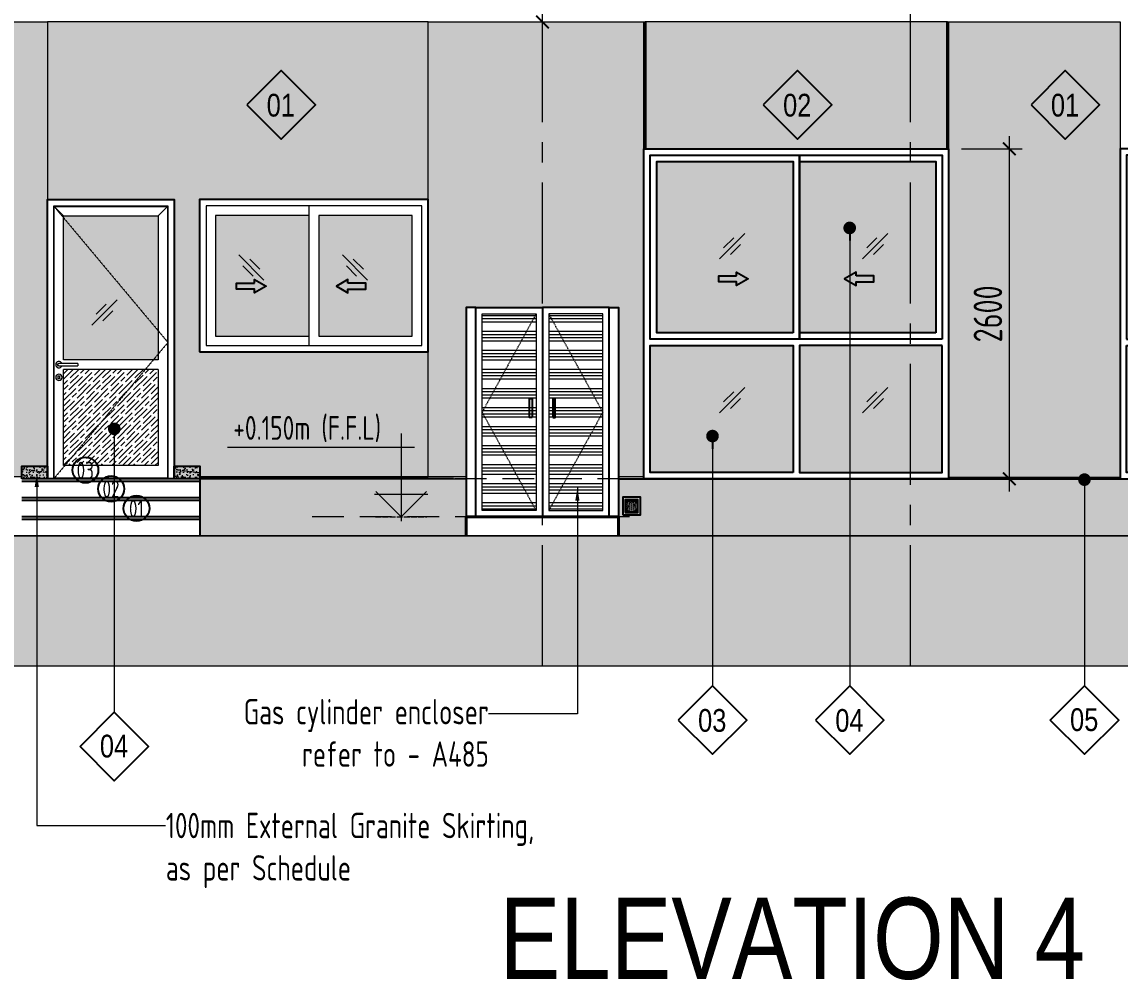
# Model space of a CAD drawing. Header units: millimetres. Extents: x -30697 to 201471, y -29614 to 19378.
# Drawn here: x 170239 to 178889, y -3499 to 4050 of the extents above; entities that cross this region are included whole.
import ezdxf
from ezdxf.enums import TextEntityAlignment as Align

# ---------------------------------------------------------------- set-up
doc = ezdxf.new("R2010")
doc.units = ezdxf.units.MM
doc.header["$MEASUREMENT"] = 0
doc.header["$PDMODE"] = 1
for name, pattern in [('1735 X DT-5BR-ELE_04$0$DASHED', [0.75, 0.5, -0.25]), ('1735 X DT-5BR-ELE_04$0$HIDDEN', [0.375, 0.25, -0.125]), ('ACAD_ISO02W100', [15, 12, -3]), ('CENTER', [2, 1.25, -0.25, 0.25, -0.25]), ('CENTER2', [28.575, 19.05, -3.175, 3.175, -3.175])]:
    doc.linetypes.add(name, pattern=pattern)
for name, color, linetype, lineweight, plot in [('00--ORIGIN POINT', 200, 'Continuous', 20, False), ('1735 X DT-5BR-ELE_04$0$00--ORIGIN', 6, 'Continuous', 0, False), ('1735 X DT-5BR-ELE_04$0$00--ORIGIN POINT', 200, 'Continuous', 20, False), ('1735 X DT-5BR-ELE_04$0$1735 X DT-5BR-ELE$0$00--ORIGIN', 6, 'Continuous', 0, False)]:
    doc.layers.add(name, color=color, linetype=linetype, lineweight=lineweight, plot=plot)
for name, color, linetype, lineweight in [('03--GRID', 252, 'CENTER2', 5), ('05--LEADER', 8, 'Continuous', 13), ('05--TEXT-2', 2, 'Continuous', 25), ('07--DIM-2', 2, 'Continuous', 25), ('08--TAG REF', 7, 'Continuous', 25), ('1735 X DT-5BR-ELE_04$0$04--HATCH-0', 8, 'Continuous', 13), ('1735 X DT-5BR-ELE_04$0$04--HATCH-1', 251, 'Continuous', 13), ('1735 X DT-5BR-ELE_04$0$04--HATCH-3', 251, 'Continuous', 9), ('1735 X DT-5BR-ELE_04$0$06--LINE-0', 8, 'Continuous', 13), ('1735 X DT-5BR-ELE_04$0$06--LINE-1', 9, 'Continuous', 18), ('1735 X DT-5BR-ELE_04$0$06--LINE-2', 2, 'Continuous', 25), ('1735 X DT-5BR-ELE_04$0$06--LINE-4', 4, 'Continuous', 40), ('1735 X DT-5BR-ELE_04$0$1735 X DT-5BR-ELE$0$L--DOORS-1', 9, 'Continuous', 18), ('1735 X DT-5BR-ELE_04$0$1735 X DT-5BR-ELE$0$L--DOORS-2', 2, 'Continuous', 25), ('1735 X DT-5BR-ELE_04$0$1735 X DT-5BR-ELE$0$L--GLASS MARK', 8, 'Continuous', 13), ('1735 X DT-5BR-ELE_04$0$1735 X DT-5BR-ELE$0$L--WINDOW-2', 2, 'Continuous', 25), ('1735 X DT-5BR-ELE_04$0$ID-HATCH-1', 252, 'Continuous', 0), ('1735 X DT-5BR-ELE_04$0$L--DOORS-1', 9, 'Continuous', 18), ('1735 X DT-5BR-ELE_04$0$L--DOORS-2', 2, 'Continuous', 25), ('1735 X DT-5BR-ELE_04$0$L--DOORS-HID', 251, '1735 X DT-5BR-ELE_04$0$HIDDEN', 15), ('1735 X DT-5BR-ELE_04$0$L--GLASS MARK', 8, 'Continuous', 13), ('1735 X DT-5BR-ELE_04$0$L--STAIRS-2', 2, 'Continuous', 25), ('1735 X DT-5BR-ELE_04$0$L--WINDOW-1', 9, 'Continuous', 18), ('1735 X DT-5BR-ELE_04$0$L--WINDOW-2', 2, 'Continuous', 25), ('1735 X DT-5BR-ELE_04$0$M--TILING-2', 9, 'Continuous', 18), ('1735 X DT-5BR-ELE_04$0$N--SANITARY-HID', 9, '1735 X DT-5BR-ELE_04$0$HIDDEN', 18), ('1735 X DT-5BR-ELE_04$0$Q--KERBS', 1, 'Continuous', 18), ('1735 X DT-5BR-ELE_04$0$W--ELV-1', 250, '1735 X DT-5BR-ELE_04$0$DASHED', 9), ('1735 X DT-5BR-ELE_04$0$Z--GROOVES', 7, 'Continuous', 9), ('1735 X DT-5BR-ELE_04$0$Z--GROOVES-DUMMY.', 252, 'Continuous', 9), ('W--ELEV-2', 7, 'Continuous', 20)]:
    doc.layers.add(name, color=color, linetype=linetype, lineweight=lineweight)
for name, color, linetype in [('08--WINREF-1', 8, 'Continuous'), ('1735 X DT-5BR-ELE$0$08--WINREF-1', 8, 'Continuous'), ('1735 X DT-5BR-ELE_04$0$0-External Skerting', 1, 'Continuous'), ('1735 X DT-5BR-ELE_04$0$X--Granite', 8, 'Continuous'), ('DOOR NOS.', 9, 'CENTER')]:
    doc.layers.add(name, color=color, linetype=linetype)
for name, color, linetype, lineweight, true_color in [('1735 X DT-5BR-ELE_04$0$1735 X DT-5BR-ELE$0$L--GL SHADE-1', 7, 'Continuous', 20, 0xd7e1ff), ('1735 X DT-5BR-ELE_04$0$L--GL SHADE-1', 7, 'Continuous', 20, 0xd7e1ff), ('1735 X DT-5BR-ELE_04$0$L--SHADE-1', 7, 'Continuous', 20, 0xf5f5f5), ('1735 X DT-5BR-ELE_04$0$L--SHADE-2', 7, 'Continuous', 20, 0xd2d2d2)]:
    doc.layers.add(name, color=color, linetype=linetype, lineweight=lineweight, true_color=true_color)
doc.styles.add('1735 X DT-5BR-ELE$0$Ariel', font='arial.ttf', dxfattribs={"width": 0.8})
doc.styles.add('1735 X DT-5BR-ELE$0$ISO', font='isocp2.shx', dxfattribs={"width": 0.8})
doc.styles.add('1735 X DT-5BR-ELE_04$0$Ariel', font='arial.ttf', dxfattribs={"width": 0.8})
doc.styles.add('Ariel', font='arial.ttf', dxfattribs={"width": 0.8})
doc.styles.add('format font', font='arial.ttf')
doc.styles.add('ISO', font='isocp2.shx', dxfattribs={"width": 0.8})
doc.dimstyles.new('1-100_AR', dxfattribs={"dimtxt": 225, "dimasz": 100, "dimexe": 100, "dimexo": 100, "dimgap": 0, "dimtad": 0, "dimzin": 12, "dimdsep": 46, "dimtxsty": 'ISO', "dimblk": 'ARCHTICK', "dimcen": 100, "dimdle": 100, "dimclrd": 8, "dimclre": 9, "dimclrt": 2, "dimadec": 0, "dimazin": 0, "dimtfac": 1, "dimtmove": 0, "dimatfit": 2, "dimldrblk": 'ARCHTICK', "dimfxl": 1, "dimtvp": 0.75, "dimtolj": 1, "dimtzin": 12, "dimlwd": 9, "dimlwe": 9, "dimarcsym": 0})
doc.dimstyles.new('1-50', dxfattribs={"dimtxt": 125, "dimasz": 50, "dimexe": 50, "dimexo": 50, "dimgap": 0, "dimtad": 0, "dimdec": 3, "dimzin": 12, "dimdsep": 46, "dimtxsty": 'ISO', "dimblk": 'ARCHTICK', "dimcen": -150, "dimdle": 50, "dimclrd": 9, "dimclre": 9, "dimclrt": 2, "dimadec": 0, "dimazin": 0, "dimtfac": 1, "dimtdec": 3, "dimtmove": 1, "dimatfit": 2, "dimldrblk": 'ARCHTICK', "dimfxl": 1, "dimtvp": 0.75, "dimtolj": 1, "dimtzin": 12, "dimlwd": 18, "dimlwe": 18, "dimarcsym": 0})
doc.dimstyles.new('1735 X DT-5BR-ELE$0$1-50', dxfattribs={"dimtxt": 125, "dimasz": 50, "dimexe": 50, "dimexo": 50, "dimgap": 0, "dimtad": 0, "dimdec": 3, "dimzin": 12, "dimdsep": 46, "dimtxsty": '1735 X DT-5BR-ELE$0$ISO', "dimblk": '1735 X DT-5BR-ELE$0$_ArchTick', "dimcen": -150, "dimdle": 50, "dimclrd": 9, "dimclre": 9, "dimclrt": 2, "dimadec": 0, "dimazin": 0, "dimtfac": 1, "dimtdec": 3, "dimtmove": 1, "dimatfit": 2, "dimldrblk": '1735 X DT-5BR-ELE$0$_ArchTick', "dimfxl": 1, "dimtvp": 0.75, "dimtolj": 1, "dimtzin": 12, "dimlwd": 18, "dimlwe": 18, "dimarcsym": 0})
doc.dimstyles.new('Copy of 1-100_AR LEADER', dxfattribs={"dimtxt": 200, "dimasz": 100, "dimexe": 100, "dimexo": 100, "dimgap": 0, "dimtad": 0, "dimdec": 0, "dimzin": 12, "dimdsep": 46, "dimtxsty": 'ISO', "dimcen": 150, "dimdle": 100, "dimclrd": 8, "dimclre": 9, "dimclrt": 2, "dimadec": 0, "dimazin": 0, "dimtfac": 1, "dimtdec": 0, "dimtmove": 0, "dimatfit": 2, "dimfxl": 1, "dimtvp": 0.75, "dimtolj": 1, "dimtzin": 12, "dimlwd": 9, "dimlwe": 9, "dimarcsym": 0})
pattern_1 = [(180, (-16323.48, -10462), (-1e-14, -150), []), (180, (-16348.48, -10437), (-1e-14, -150), []), (180, (-16373.48, -10412), (-1e-14, -150), []), (180, (-16398.48, -10387), (-1e-14, -150), [])]

# ---------------------------------------------------------------- blocks, each defined once
blk = doc.blocks.new('*U501')
at = {"layer": '1735 X DT-5BR-ELE_04$0$L--GL SHADE-1'}
h = blk.add_hatch(color=256, dxfattribs=at)
h.dxf.hatch_style = 1
h.paths.add_polyline_path([(862.5, 1075), (125, 1075), (125, 125), (862.5, 125)])
h = blk.add_hatch(color=256, dxfattribs=at)
h.dxf.hatch_style = 1
h.paths.add_polyline_path([(937.5, 125), (1675, 125), (1675, 1075), (937.5, 1075)])
blk.add_lwpolyline([(0, 0), (1800, 0), (1800, 1200), (0, 1200)], close=True)
at = {"layer": '1735 X DT-5BR-ELE_04$0$L--WINDOW-1'}
for points in [[(50, 50), (1750, 50), (1750, 1150), (50, 1150)], [(862.5, 1075), (125, 1075), (125, 125), (862.5, 125)]]:
    blk.add_lwpolyline(points, close=True, dxfattribs=at)
for points in [[(862.5, 50), (862.5, 1150)], [(937.5, 125), (1675, 125), (1675, 1075), (937.5, 1075), (937.5, 125)]]:
    blk.add_lwpolyline(points, dxfattribs=at)
blk = doc.blocks.new('*U514')
at = {"layer": '1735 X DT-5BR-ELE_04$0$Z--GROOVES-DUMMY.', "ltscale": 25, "transparency": 33554623}
h = blk.add_hatch(color=256, dxfattribs=at)
h.dxf.hatch_style = 1
h.paths.add_polyline_path([(0, 15), (0, 0), (199.9, 0), (199.9, 15)])
at = {"layer": '1735 X DT-5BR-ELE_04$0$Z--GROOVES', "ltscale": 25}
blk.add_lwpolyline([(0, 15), (0, 0), (199.9, 0), (199.9, 15)], close=True, dxfattribs=at)
blk = doc.blocks.new('*U517')
at = {"layer": '1735 X DT-5BR-ELE_04$0$Z--GROOVES-DUMMY.', "ltscale": 25, "transparency": 33554623}
h = blk.add_hatch(color=256, dxfattribs=at)
h.dxf.hatch_style = 1
h.paths.add_polyline_path([(0, 15), (0, 0), (2100, 0), (2100, 15)])
at = {"layer": '1735 X DT-5BR-ELE_04$0$Z--GROOVES', "ltscale": 25}
blk.add_lwpolyline([(0, 15), (0, 0), (2100, 0), (2100, 15)], close=True, dxfattribs=at)
blk = doc.blocks.new('1735 X DT-5BR-ELE_04$0$1735 X DT-5BR-ELE$0$win 1')
at = {"layer": '1735 X DT-5BR-ELE_04$0$1735 X DT-5BR-ELE$0$L--DOORS-1', "transparency": 33554623}
h = blk.add_hatch(color=252, dxfattribs=at)
h.dxf.hatch_style = 1
h.paths.add_polyline_path([(-1811.2, -1000.4), (-1670.6, -1000.4), (-1670.6, -971.1), (-1579.2, -1023.9), (-1670.6, -1076.6), (-1670.6, -1047.3), (-1811.2, -1047.3)])
h = blk.add_hatch(color=252, dxfattribs=at)
h.dxf.hatch_style = 1
h.paths.add_polyline_path([(-588.8, -1000.4), (-729.4, -1000.4), (-729.4, -971.1), (-820.8, -1023.9), (-729.4, -1076.6), (-729.4, -1047.3), (-588.8, -1047.3)])
at = {"layer": '1735 X DT-5BR-ELE_04$0$1735 X DT-5BR-ELE$0$L--GL SHADE-1'}
h = blk.add_hatch(color=256, dxfattribs=at)
h.dxf.hatch_style = 1
h.paths.add_polyline_path([(-2300, -1450), (-1225, -1450), (-1225, -100), (-2300, -100)])
h = blk.add_hatch(color=256, dxfattribs=at)
h.dxf.hatch_style = 1
h.paths.add_polyline_path([(-1175, -1450), (-100, -1450), (-100, -100), (-1175, -100)])
h = blk.add_hatch(color=256, dxfattribs=at)
h.dxf.hatch_style = 1
h.paths.add_polyline_path([(-2350, -1550), (-1225, -1550), (-1225, -2550), (-2350, -2550)])
h = blk.add_hatch(color=256, dxfattribs=at)
h.dxf.hatch_style = 1
h.paths.add_polyline_path([(-1175, -2550), (-50, -2550), (-50, -1550), (-1175, -1550)])
at = {"layer": '1735 X DT-5BR-ELE_04$0$1735 X DT-5BR-ELE$0$L--DOORS-2'}
for points in [[(-1670.6, -1000.4), (-1670.6, -971.1), (-1579.2, -1023.9), (-1670.6, -1076.6), (-1670.6, -1047.3), (-1811.2, -1047.3), (-1811.2, -1000.4), (-1670.6, -1000.4)], [(-729.4, -1000.4), (-729.4, -971.1), (-820.8, -1023.9), (-729.4, -1076.6), (-729.4, -1047.3), (-588.8, -1047.3), (-588.8, -1000.4), (-729.4, -1000.4)]]:
    blk.add_lwpolyline(points, dxfattribs=at)
at = {"layer": '1735 X DT-5BR-ELE_04$0$1735 X DT-5BR-ELE$0$L--GLASS MARK'}
for p, q in [((-1722.2, -866.3), (-1921.1, -667.4)), ((-594.3, -866.3), (-793.2, -667.4)), ((-1808.4, -833.1), (-1887.9, -753.6)), ((-1755.3, -780.1), (-1834.9, -700.5)), ((-680.5, -833.1), (-760, -753.6)), ((-627.4, -780.1), (-707, -700.5)), ((-1722.2, -2079.2), (-1921.1, -1880.3)), ((-594.3, -2079.2), (-793.2, -1880.3)), ((-1808.4, -2046.1), (-1887.9, -1966.5)), ((-1755.3, -1993), (-1834.9, -1913.5)), ((-680.5, -2046.1), (-760, -1966.5)), ((-627.4, -1993), (-707, -1913.5))]:
    blk.add_line(p, q, dxfattribs=at)
at = {"layer": '1735 X DT-5BR-ELE_04$0$1735 X DT-5BR-ELE$0$L--WINDOW-2'}
for points in [[(0, 0), (-2400, 0), (-2400, -2600), (0, -2600)], [(-2350, -1500), (-50, -1500), (-50, -50), (-2350, -50)], [(-2350, -1500), (-1225, -1500), (-1225, -50), (-2350, -50)], [(-1225, -1500), (-50, -1500), (-50, -50), (-1225, -50)], [(-2300, -1450), (-1225, -1450), (-1225, -100), (-2300, -100)], [(-1175, -1450), (-100, -1450), (-100, -100), (-1175, -100)], [(-2350, -1550), (-1225, -1550), (-1225, -2550), (-2350, -2550)], [(-1175, -2550), (-50, -2550), (-50, -1550), (-1175, -1550)]]:
    blk.add_lwpolyline(points, close=True, dxfattribs=at)
blk = doc.blocks.new('*U523')
at = {"layer": '1735 X DT-5BR-ELE_04$0$Z--GROOVES-DUMMY.', "ltscale": 25, "transparency": 33554623}
h = blk.add_hatch(color=256, dxfattribs=at)
h.dxf.hatch_style = 1
h.paths.add_polyline_path([(0, 15), (0, 0), (1000, 0), (1000, 15)])
at = {"layer": '1735 X DT-5BR-ELE_04$0$Z--GROOVES', "ltscale": 25}
blk.add_lwpolyline([(0, 15), (0, 0), (1000, 0), (1000, 15)], close=True, dxfattribs=at)
blk = doc.blocks.new('*U518')
at = {"layer": '1735 X DT-5BR-ELE_04$0$Z--GROOVES-DUMMY.', "ltscale": 25, "transparency": 33554623}
h = blk.add_hatch(color=256, dxfattribs=at)
h.dxf.hatch_style = 1
h.paths.add_polyline_path([(0, 15), (0, 0), (1350.1, 0), (1350.1, 15)])
at = {"layer": '1735 X DT-5BR-ELE_04$0$Z--GROOVES', "ltscale": 25}
blk.add_lwpolyline([(0, 15), (0, 0), (1350.1, 0), (1350.1, 15)], close=True, dxfattribs=at)
blk = doc.blocks.new('1735 X DT-5BR-ELE_04$0$gas enc')
at = {"layer": '1735 X DT-5BR-ELE_04$0$06--LINE-0'}
h = blk.add_hatch(dxfattribs=at)
h.set_pattern_fill('ANSI34', color=256, scale=200, angle=135)
h.set_pattern_definition(pattern_1)
h.paths.add_polyline_path([(125, -150), (550, -150), (550, -1700), (125, -1700)])
h = blk.add_hatch(dxfattribs=at)
h.set_pattern_fill('ANSI34', color=256, scale=200, angle=135)
h.set_pattern_definition(pattern_1)
h.paths.add_polyline_path([(1075, -150), (650, -150), (650, -1700), (1075, -1700)])
at = {"layer": '1735 X DT-5BR-ELE_04$0$06--LINE-1'}
for points in [[(550, -1700), (125, -1700), (125, -150), (550, -150)], [(650, -1700), (1075, -1700), (1075, -150), (650, -150)]]:
    blk.add_lwpolyline(points, close=True, dxfattribs=at)
at = {"layer": '1735 X DT-5BR-ELE_04$0$06--LINE-2'}
for points in [[(75, -100), (0, -100), (0, -1750), (75, -1750)], [(75, -100), (600, -100), (600, -1750), (75, -1750)], [(1125, -100), (600, -100), (600, -1750), (1125, -1750)], [(1125, -100), (1200, -100), (1200, -1750), (1125, -1750)], [(518.4, -967.7), (498.4, -967.7), (498.4, -817.7), (518.4, -817.7)], [(681.6, -967.7), (701.6, -967.7), (701.6, -817.7), (681.6, -817.7)]]:
    blk.add_lwpolyline(points, close=True, dxfattribs=at)
at = {"layer": '1735 X DT-5BR-ELE_04$0$06--LINE-4'}
blk.add_lwpolyline([(1200, -1900), (1200, -1750), (0, -1750), (0, -1900)], dxfattribs=at)
at = {"layer": '1735 X DT-5BR-ELE_04$0$L--DOORS-HID', "ltscale": 25}
for points in [[(550, -150), (125, -925), (550, -1700)], [(650, -150), (1075, -925), (650, -1700)]]:
    blk.add_lwpolyline(points, dxfattribs=at)
blk = doc.blocks.new('*U529')
at = {"ltscale": 0.2}
for p, q in [((0, 450), (1400, 450)), ((0, 430), (1400, 430)), ((0, 300), (1400, 300)), ((0, 280), (1400, 280)), ((0, 150), (1400, 150)), ((0, 130), (1400, 130))]:
    blk.add_line(p, q, dxfattribs=at)
at = {"layer": 'Defpoints'}
for p, q in [((0, 450), (0, 300)), ((0, 300), (0, 150)), ((0, 150), (0, 0))]:
    blk.add_line(p, q, dxfattribs=at)
blk = doc.blocks.new('*U538')
at = {"layer": '1735 X DT-5BR-ELE_04$0$ID-HATCH-1'}
h = blk.add_hatch(dxfattribs=at)
h.set_pattern_fill('AR-SAND', color=250, scale=20, angle=-87.41499)
h.set_pattern_definition([(37.5, (-152587.432, -116146.235), (-1.259867, 38.5364754), [0, -30.4, 0, -34, 0, -32.5]), (7.5, (-152587.43, -116146.235), (35.395534, 56.442921), [0, -16.4, 0, -27.4, 0, -10.5]), (327.5, (-152612.032, -116146.235), (62.282837, 0.113181), [0, -10, 0, -36, 0, -47]), (317.5, (-152612.03, -116146.235), (60.122532, 17.553511), [0, -5, 0, -23.6, 0, -27])])
h.paths.add_polyline_path([(0, 100), (200, 100), (200, 0), (0, 0)])
at = {"layer": '1735 X DT-5BR-ELE_04$0$M--TILING-2'}
blk.add_lwpolyline([(0, 100), (200, 100), (200, 0), (0, 0)], close=True, dxfattribs=at)
blk = doc.blocks.new('*U539')
at = {"layer": '1735 X DT-5BR-ELE_04$0$ID-HATCH-1'}
h = blk.add_hatch(dxfattribs=at)
h.set_pattern_fill('AR-SAND', color=250, scale=20, angle=-87.41499)
h.set_pattern_definition([(37.5, (-152587.44, -116146.235), (-1.259867, 38.5364754), [0, -30.4, 0, -34, 0, -32.5]), (7.5, (-152587.44, -116146.235), (35.395534, 56.442921), [0, -16.4, 0, -27.4, 0, -10.5]), (327.5, (-152612.04, -116146.235), (62.282837, 0.113181), [0, -10, 0, -36, 0, -47]), (317.5, (-152612.04, -116146.235), (60.122532, 17.553511), [0, -5, 0, -23.6, 0, -27])])
h.paths.add_polyline_path([(0, 100), (200, 100), (200, 0), (0, 0)])
at = {"layer": '1735 X DT-5BR-ELE_04$0$M--TILING-2'}
blk.add_lwpolyline([(0, 100), (200, 100), (200, 0), (0, 0)], close=True, dxfattribs=at)
blk = doc.blocks.new('1735 X DT-5BR-ELE_04$0$AL-01')
at = {"layer": '1735 X DT-5BR-ELE_04$0$04--HATCH-1'}
h = blk.add_hatch(dxfattribs=at)
h.set_pattern_fill('GOST_WOOD', color=252, scale=15, angle=315, style=0)
h.set_pattern_definition([(45, (-42955.27, -12500), (63.63961, -63.63961), [150, -30]), (45, (-42955.27, -12542.43), (63.63961, -63.63961), [90, -22.5, 45, -22.5]), (45, (-42965.88, -12595.46), (63.63961, -63.63961), [150, -30])])
h.paths.add_polyline_path([(128, -2095), (872, -2095), (872, -1337.5), (128, -1337.5)])
at = {"layer": '1735 X DT-5BR-ELE_04$0$L--GL SHADE-1'}
h = blk.add_hatch(color=256, dxfattribs=at)
h.dxf.hatch_style = 1
h.paths.add_polyline_path([(128, -1262.5), (872, -1262.5), (872, -128), (128, -128)])
for p, q in [((872, -2095), (128, -2095)), ((1000, -2200), (0, -2200)), ((947, -2195), (53, -2195))]:
    blk.add_line(p, q)
at = {"layer": '1735 X DT-5BR-ELE_04$0$04--HATCH-0'}
for p, q in [((241, -1290), (91, -1290)), ((241, -1290), (241, -1300)), ((91, -1310), (241, -1310)), ((241, -1300), (241, -1310)), ((86, -1387.5), (96, -1387.5)), ((86, -1412.5), (86, -1387.5)), ((96, -1412.5), (86, -1412.5)), ((96, -1387.5), (96, -1412.5))]:
    blk.add_line(p, q, dxfattribs=at)
for centre, start, end in [((91, -1300), 23.65228, 180), ((91, -1300), 180, 336.34772), ((91, -1400), 0, 180), ((91, -1400), 180, 0)]:
    blk.add_arc(centre, 25, start, end, dxfattribs=at)
for points, knots in [([(81, -1300), (81, -1299.1), (81.2, -1297.8), (81.7, -1296.2), (82.3, -1295), (82.9, -1294.1), (83.5, -1293.4), (84.1, -1292.8), (84.9, -1292), (85.8, -1291.4), (86.6, -1291), (87.2, -1290.8), (87.8, -1290.5), (88.4, -1290.3), (89, -1290.2), (89.7, -1290.1), (90.3, -1290), (90.8, -1290), (91, -1290)], [0, 0, 0, 0, 0.0833333, 0.125, 0.1666667, 0.2083333, 0.2291667, 0.25, 0.2916667, 0.3333333, 0.3541667, 0.375, 0.3958333, 0.4166667, 0.4375, 0.4583333, 0.4791667, 0.5, 0.5, 0.5, 0.5]), ([(91, -1310), (90.8, -1310), (90.3, -1310), (89.7, -1309.9), (89, -1309.8), (88.4, -1309.7), (87.8, -1309.5), (87.2, -1309.2), (86.6, -1309), (86, -1308.7), (85.4, -1308.3), (84.7, -1307.8), (84.1, -1307.2), (83.5, -1306.6), (82.9, -1305.9), (82.3, -1305), (81.7, -1303.8), (81.2, -1302.2), (81, -1300.9), (81, -1300)], [0.5, 0.5, 0.5, 0.5, 0.5208333, 0.5416667, 0.5625, 0.5833333, 0.6041667, 0.625, 0.6458333, 0.6666667, 0.6875, 0.7083333, 0.75, 0.7708333, 0.7916667, 0.8333333, 0.875, 0.9166667, 1, 1, 1, 1])]:
    blk.add_open_spline(points, degree=3, knots=knots, dxfattribs=at)
at = {"layer": '1735 X DT-5BR-ELE_04$0$06--LINE-1'}
for p, q in [((128, -128), (53, -53)), ((872, -128), (947, -53)), ((872, -1262.5), (128, -1262.5)), ((872, -1337.5), (128, -1337.5)), ((128, -2095), (128, -1337.5))]:
    blk.add_line(p, q, dxfattribs=at)
for points in [[(50, -2200), (50, -50), (950, -50), (950, -2200)], [(53, -2195), (53, -53), (947, -53), (947, -2195)], [(128, -1262.5), (128, -128), (872, -128), (872, -1262.5)], [(128, -2095), (128, -1337.5)], [(872, -1337.5), (872, -2095)]]:
    blk.add_lwpolyline(points, dxfattribs=at)
at = {"layer": '1735 X DT-5BR-ELE_04$0$06--LINE-2'}
blk.add_lwpolyline([(0, -2200), (0, 0), (1000, 0), (1000, -2200)], dxfattribs=at)
at = {"layer": '1735 X DT-5BR-ELE_04$0$L--DOORS-HID', "ltscale": 0.25}
blk.add_lwpolyline([(50, -50), (950, -1125), (50, -2200)], dxfattribs=at)
at = {"layer": '1735 X DT-5BR-ELE_04$0$L--GLASS MARK'}
for p, q in [((351, -988.2), (549.9, -789.3)), ((384.1, -902), (463.7, -822.5)), ((437.2, -955), (516.7, -875.5))]:
    blk.add_line(p, q, dxfattribs=at)
blk = doc.blocks.new('1735 X DT-5BR-ELE_04$0$A$C6C553031')
at = {"layer": '1735 X DT-5BR-ELE_04$0$04--HATCH-0'}
h = blk.add_hatch(dxfattribs=at)
h.set_pattern_fill('DOTS', color=250, scale=2, angle=90, style=0)
h.set_pattern_definition([(90, (20033.554, -11476.1484), (-3.175, 1.5875), [0, -3.175])])
h.paths.add_polyline_path([(-45, 175), (45, 175), (45, 265), (-45, 265)])
for points in [[(-70, 150), (70, 150), (70, 290), (-70, 290)], [(-50, 170), (50, 170), (50, 270), (-50, 270)]]:
    blk.add_lwpolyline(points, close=True)
at = {"layer": '1735 X DT-5BR-ELE_04$0$06--LINE-0'}
blk.add_lwpolyline([(-45, 175), (45, 175), (45, 265), (-45, 265)], close=True, dxfattribs=at)
at = {"layer": '1735 X DT-5BR-ELE_04$0$L--DOORS-HID', "ltscale": 100}
blk.add_lwpolyline([(-50, 170), (0, 270), (50, 170)], dxfattribs=at)
at = {"layer": '1735 X DT-5BR-ELE_04$0$N--SANITARY-HID', "color": 8, "ltscale": 50}
for radius in [50, 45]:
    blk.add_circle((0, 220), radius, dxfattribs=at)
blk = doc.blocks.new('1735 X DT-5BR-ELE_04')
at = {"layer": '1735 X DT-5BR-ELE_04$0$04--HATCH-3'}
h = blk.add_hatch(color=256, dxfattribs=at)
h.dxf.hatch_style = 1
h.paths.add_polyline_path([(160238.5, 0), (190238.5, 0), (190238.5, -1025.5), (160238.5, -1025.5)])
at = {"layer": '1735 X DT-5BR-ELE_04$0$L--DOORS-1', "transparency": 33554623}
h = blk.add_hatch(color=252, dxfattribs=at)
h.dxf.hatch_style = 1
h.paths.add_polyline_path([(171929.7, 1991.3), (172070.3, 1991.3), (172070.3, 2020.6), (172161.6, 1967.9), (172070.3, 1915.2), (172070.3, 1944.5), (171929.7, 1944.5)])
h = blk.add_hatch(color=252, dxfattribs=at)
h.dxf.hatch_style = 1
h.paths.add_polyline_path([(172947.4, 1991.3), (172806.8, 1991.3), (172806.8, 2020.6), (172715.5, 1967.9), (172806.8, 1915.2), (172806.8, 1944.5), (172947.4, 1944.5)])
at = {"layer": '1735 X DT-5BR-ELE_04$0$L--SHADE-1', "transparency": 33554687}
h = blk.add_hatch(color=256, dxfattribs=at)
h.dxf.hatch_style = 1
h.paths.add_polyline_path([(169038.5, 4050), (170438.6, 4050), (170438.6, 450), (170238.5, 450), (170238.5, 465), (169038.5, 464.9)])
h = blk.add_hatch(color=256, dxfattribs=at)
h.dxf.hatch_style = 1
h.paths.add_polyline_path([(170438.6, 2650), (171438.6, 2650), (171438.6, 450), (171638.5, 450), (171638.5, 465), (173438.5, 465), (173438.5, 1450), (171638.4, 1450), (171638.4, 2650), (173438.3, 2650), (173438.3, 4050), (170438.6, 4050)])
h = blk.add_hatch(color=256, dxfattribs=at)
h.dxf.hatch_style = 1
h.paths.add_polyline_path([(173438.3, 4050), (175138.5, 4050), (175138.5, 465), (174938.5, 465), (174938.5, 1800), (173738.5, 1800), (173738.5, 465), (173438.6, 465)])
h = blk.add_hatch(color=256, dxfattribs=at)
h.dxf.hatch_style = 1
h.paths.add_polyline_path([(177538.5, 4050), (178888.6, 4050), (178888.6, 460), (177538.5, 460)])
h = blk.add_hatch(color=256, dxfattribs=at)
h.dxf.hatch_style = 1
h.paths.add_polyline_path([(173738.5, 0), (171638.5, 0), (171638.5, 450), (173738.5, 450)])
h = blk.add_hatch(color=256, dxfattribs=at)
h.dxf.hatch_style = 1
h.paths.add_polyline_path([(174938.5, 0), (182238.5, 0), (182238.5, 450), (174938.5, 450)])
at = {"layer": '1735 X DT-5BR-ELE_04$0$L--SHADE-2', "transparency": 33554687}
h = blk.add_hatch(color=256, dxfattribs=at)
h.dxf.hatch_style = 1
h.paths.add_polyline_path([(175148.5, 3050), (177528.5, 3050), (177528.5, 4050), (175148.5, 4050)])
at = {"layer": '1735 X DT-5BR-ELE_04$0$0-External Skerting'}
for points in [[(170238.5, 449.9), (170238.5, 549.9), (170438.6, 549.9), (170438.6, 449.9)], [(171438.6, 450), (171438.5, 549.9), (171638.5, 549.9), (171638.5, 449.9)]]:
    blk.add_lwpolyline(points, dxfattribs=at)
at = {"layer": '1735 X DT-5BR-ELE_04$0$00--ORIGIN', "elevation": 0}
blk.add_lwpolyline([(169038.5, 4050), (170438.6, 4050), (170438.6, 450), (170238.5, 450), (170238.5, 465), (169038.5, 464.9)], close=True, dxfattribs=at)
at = {"layer": '1735 X DT-5BR-ELE_04$0$00--ORIGIN'}
for points in [[(170438.6, 2650), (171438.6, 2650), (171438.6, 450), (171638.5, 450), (171638.5, 465), (173438.5, 465), (173438.5, 1450), (171638.4, 1450), (171638.4, 2650), (173438.3, 2650), (173438.3, 4050), (170438.6, 4050)], [(173738.5, 0), (171638.5, 0), (171638.5, 450), (173738.5, 450)], [(174938.5, 0), (182238.5, 0), (182238.5, 450), (174938.5, 450)]]:
    blk.add_lwpolyline(points, close=True, dxfattribs=at)
at = {"layer": '1735 X DT-5BR-ELE_04$0$00--ORIGIN POINT', "ltscale": 25}
blk.add_lwpolyline([(160238.5, 0), (190238.5, 0), (190238.5, -1025.5), (160238.5, -1025.5)], close=True, dxfattribs=at)
at = {"layer": '1735 X DT-5BR-ELE_04$0$06--LINE-2'}
for p, q in [((173638.5, 450), (171338.6, 450)), ((174938.5, 450), (183788.5, 450))]:
    blk.add_line(p, q, dxfattribs=at)
at = {"layer": '1735 X DT-5BR-ELE_04$0$1735 X DT-5BR-ELE$0$00--ORIGIN'}
for points in [[(173438.3, 4050), (175138.5, 4050), (175138.5, 465), (174938.5, 465), (174938.5, 1800), (173738.5, 1800), (173738.5, 465), (173438.6, 465)], [(175148.5, 3050), (177528.5, 3050), (177528.5, 4050), (175148.5, 4050)], [(177538.5, 4050), (178888.6, 4050), (178888.6, 460), (177538.5, 460)]]:
    blk.add_lwpolyline(points, close=True, dxfattribs=at)
at = {"layer": '1735 X DT-5BR-ELE_04$0$L--DOORS-2'}
for points in [[(172070.3, 1991.3), (172070.3, 2020.6), (172161.6, 1967.9), (172070.3, 1915.2), (172070.3, 1944.5), (171929.7, 1944.5), (171929.7, 1991.3), (172070.3, 1991.3)], [(172806.8, 1991.3), (172806.8, 2020.6), (172715.5, 1967.9), (172806.8, 1915.2), (172806.8, 1944.5), (172947.4, 1944.5), (172947.4, 1991.3), (172806.8, 1991.3)]]:
    blk.add_lwpolyline(points, dxfattribs=at)
at = {"layer": '1735 X DT-5BR-ELE_04$0$L--GLASS MARK'}
for p, q in [((172145.1, 2015), (171946.2, 2213.9)), ((172111.9, 2101.2), (172032.4, 2180.7)), ((172961.2, 2015), (172762.3, 2213.9)), ((172928.1, 2101.2), (172848.5, 2180.7)), ((172058.9, 2048.1), (171979.4, 2127.7)), ((172875, 2048.1), (172795.5, 2127.7))]:
    blk.add_line(p, q, dxfattribs=at)
at = {"layer": '1735 X DT-5BR-ELE_04$0$L--STAIRS-2'}
blk.add_line((171638.5, 450), (171638.5, 0), dxfattribs=at)
at = {"layer": '1735 X DT-5BR-ELE_04$0$Q--KERBS'}
blk.add_lwpolyline([(190238.5, 0), (160238.5, 0)], dxfattribs=at)
at = {"layer": '1735 X DT-5BR-ELE_04$0$W--ELV-1', "ltscale": 500}
for p, q in [((193772.7, 450), (159342, 450)), ((175025.1, 150), (172465.3, 150)), ((194318.1, 0), (159342, 0))]:
    blk.add_line(p, q, dxfattribs=at)
at = {"xscale": -1}
blk.add_blockref('1735 X DT-5BR-ELE_04$0$1735 X DT-5BR-ELE$0$win 1', (175138.5, 3050), dxfattribs=at)
blk.add_blockref('1735 X DT-5BR-ELE_04$0$1735 X DT-5BR-ELE$0$win 1', (181288.6, 3050))
at = {"layer": '1735 X DT-5BR-ELE_04$0$06--LINE-2'}
blk.add_blockref('1735 X DT-5BR-ELE_04$0$A$C6C553031', (175040.9, 15.6), dxfattribs=at)
at = {"layer": '1735 X DT-5BR-ELE_04$0$L--DOORS-1'}
blk.add_blockref('1735 X DT-5BR-ELE_04$0$AL-01', (170438.6, 2650), dxfattribs=at)
at = {"layer": '1735 X DT-5BR-ELE_04$0$L--DOORS-2'}
blk.add_blockref('1735 X DT-5BR-ELE_04$0$gas enc', (173738.5, 1900), dxfattribs=at)
at = {"layer": '1735 X DT-5BR-ELE_04$0$L--STAIRS-2', "xscale": -1}
blk.add_blockref('*U529', (171638.5, 0), dxfattribs=at)
at = {"layer": '1735 X DT-5BR-ELE_04$0$L--WINDOW-2'}
blk.add_blockref('*U501', (171638.4, 1450), dxfattribs=at)
at = {"layer": '1735 X DT-5BR-ELE_04$0$X--Granite', "xscale": -1, "rotation": 180}
for name, p in [('*U538', (170238.5, 549.9)), ('*U539', (171438.5, 549.9))]:
    blk.add_blockref(name, p, dxfattribs=at)
at = {"layer": '1735 X DT-5BR-ELE_04$0$Z--GROOVES-DUMMY.', "ltscale": 25, "xscale": -1, "rotation": 90}
for p in [(175153.5, 4050), (177538.5, 4050)]:
    blk.add_blockref('*U523', p, dxfattribs=at)
at = {"layer": '1735 X DT-5BR-ELE_04$0$Z--GROOVES-DUMMY.', "ltscale": 25, "rotation": 180}
for name, p in [('*U517', (173738.5, 465)), ('*U514', (175138.5, 465))]:
    blk.add_blockref(name, p, dxfattribs=at)
at = {"layer": '1735 X DT-5BR-ELE_04$0$Z--GROOVES-DUMMY.', "ltscale": 25, "xscale": -1}
blk.add_blockref('*U518', (178888.6, 444), dxfattribs=at)
at = {"layer": '1735 X DT-5BR-ELE_04$0$00--ORIGIN', "insert": (174002, -2849.8), "char_height": 640, "attachment_point": 1, "style": '1735 X DT-5BR-ELE_04$0$Ariel'}
blk.add_mtext_dynamic_manual_height_columns('ELEVATION 4', width=10517.503, gutter_width=1000, heights=[0], dxfattribs=at)
blk = doc.blocks.new('*U34')
at = {"layer": '1735 X DT-5BR-ELE$0$08--WINREF-1', "color": 2}
blk.add_lwpolyline([(339, 0), (0, -339), (-339, 0), (0, 339)], close=True, dxfattribs=at)
at = {"style": '1735 X DT-5BR-ELE$0$Ariel', "width": 0.8}
blk.add_attdef('CB-02', text='', height=225, dxfattribs=at).set_placement((3, -4), align=Align.MIDDLE)
blk = doc.blocks.new('1735 X DT-5BR-ELE$0$_ArchTick')
at = {"color": 0, "const_width": 0.15}
blk.add_lwpolyline([(-0.5, -0.5), (0.5, 0.5)], dxfattribs=at)
blk = doc.blocks.new('1735 X DT-5BR-ELE$0$_Dot')
at = {"color": 0, "linetype": 'ByBlock', "lineweight": -2}
blk.add_line((-0.5, 0), (-1, 0), dxfattribs=at)
at = {"color": 0, "linetype": 'ByBlock', "const_width": 0.5}
blk.add_lwpolyline([(-0.25, 0, 1), (0.25, 0, 1)], format="xyb", close=True, dxfattribs=at)
blk = doc.blocks.new('_ArchTick')
at = {"color": 0, "const_width": 0.15}
blk.add_lwpolyline([(-0.5, -0.5), (0.5, 0.5)], dxfattribs=at)
blk = doc.blocks.new('*D44')
at = {"layer": '07--DIM-2', "color": 8, "lineweight": 9, "transparency": 16777216}
blk.add_line((174338.5, 3950), (174338.5, 5450), dxfattribs=at)
at = {"layer": '07--DIM-2', "color": 9, "lineweight": 9, "transparency": 16777216}
for p, q in [((174088.6, 5350), (174438.5, 5350)), ((174097.1, 4050), (174438.5, 4050))]:
    blk.add_line(p, q, dxfattribs=at)
at = {"layer": 'Defpoints', "color": 0, "transparency": 16777216}
for p in [(173988.6, 5350), (174338.5, 5350), (173997.1, 4050)]:
    blk.add_point(p, dxfattribs=at)
at = {"layer": '07--DIM-2', "color": 8, "lineweight": 9, "transparency": 16777216, "xscale": 100, "yscale": 100, "zscale": 100}
for p, rotation in [((174338.5, 5350), 90), ((174338.5, 4050), 270)]:
    blk.add_blockref('_ArchTick', p, dxfattribs=dict(at, rotation=rotation))
at = {"layer": '07--DIM-2', "color": 2, "transparency": 16777216, "insert": (174169.8, 4700), "char_height": 225, "attachment_point": 5, "rotation": 90, "style": 'ISO'}
blk.add_mtext('\\A1;1300', dxfattribs=at)
blk = doc.blocks.new('*D79')
at = {"layer": '07--DIM-2', "color": 8, "lineweight": 9, "transparency": 16777216}
blk.add_line((178016.6, 350), (178016.6, 3150), dxfattribs=at)
at = {"layer": '07--DIM-2', "color": 9, "lineweight": 9, "transparency": 16777216}
for p, q in [((177638.5, 3050), (178116.6, 3050)), ((177638.5, 450), (178116.6, 450))]:
    blk.add_line(p, q, dxfattribs=at)
at = {"layer": 'Defpoints', "color": 0, "transparency": 16777216}
for p in [(177538.5, 3050), (178016.6, 3050), (177538.5, 450)]:
    blk.add_point(p, dxfattribs=at)
at = {"layer": '07--DIM-2', "color": 8, "lineweight": 9, "transparency": 16777216, "xscale": 100, "yscale": 100, "zscale": 100}
for p, rotation in [((178016.6, 3050), 90), ((178016.6, 450), 270)]:
    blk.add_blockref('_ArchTick', p, dxfattribs=dict(at, rotation=rotation))
at = {"layer": '07--DIM-2', "color": 2, "transparency": 16777216, "insert": (177847.8, 1750), "char_height": 225, "attachment_point": 5, "rotation": 90, "style": 'ISO'}
blk.add_mtext('\\A1;2600', dxfattribs=at)
blk = doc.blocks.new('*U19')
at = {"layer": '08--WINREF-1', "color": 2}
blk.add_lwpolyline([(339, 0), (0, -339), (-339, 0), (0, 339)], close=True, dxfattribs=at)
at = {"style": 'Ariel', "width": 0.8}
blk.add_attdef('CB-02', text='', height=225, dxfattribs=at).set_placement((3, -4), align=Align.MIDDLE)
blk = doc.blocks.new('*U104')
at = {"color": 2}
for p, q in [((0, 875), (0, -46)), ((1822, 734), (-141, 734)), ((-280, 234), (280, 234)), ((0, 0), (-267, 267)), ((267, 267), (0, 0))]:
    blk.add_line(p, q, dxfattribs=at)
blk.add_solid([(0, 234), (234, 234), (0, 0), (234, 234)], dxfattribs=at)
at = {"layer": '00--ORIGIN POINT', "linetype": 'ACAD_ISO02W100', "ltscale": 5}
blk.add_line((270, 0), (-270, 0), dxfattribs=at)
at = {"style": 'ISO', "width": 0.8}
for tag, p in [('LEVEL', (225, 782)), ('FLOOR', (225, 406))]:
    blk.add_attdef(tag, p, '', height=250, dxfattribs=at)
blk = doc.blocks.new('CUSION')
at = {"color": 251}
blk.add_circle((0, 0), 92.1, dxfattribs=at)
at = {"layer": 'DOOR NOS.', "ltscale": 100, "style": 'format font'}
blk.add_attdef('A00', text='', height=100, dxfattribs=at).set_placement((-10.2, -1.9), align=Align.MIDDLE)
blk = doc.blocks.new('*U35')
at = {"layer": '1735 X DT-5BR-ELE$0$08--WINREF-1', "color": 2}
blk.add_lwpolyline([(339, 0), (0, -339), (-339, 0), (0, 339)], close=True, dxfattribs=at)
at = {"style": '1735 X DT-5BR-ELE$0$Ariel', "width": 0.8}
blk.add_attdef('CB-02', text='', height=225, dxfattribs=at).set_placement((3, -4), align=Align.MIDDLE)
blk.add_leader([(0, 2809), (0, 339)], dimstyle='1735 X DT-5BR-ELE$0$1-50', override={"dimtxt": 100, "dimasz": 125, "dimgap": 50, "dimtad": 0, "dimldrblk": '1735 X DT-5BR-ELE$0$_Dot', "dimfxl": 3, "dimarcsym": 1})
blk = doc.blocks.new('*U36')
at = {"layer": '1735 X DT-5BR-ELE$0$08--WINREF-1', "color": 2}
blk.add_lwpolyline([(339, 0), (0, -339), (-339, 0), (0, 339)], close=True, dxfattribs=at)
at = {"style": '1735 X DT-5BR-ELE$0$Ariel', "width": 0.8}
blk.add_attdef('CB-02', text='', height=225, dxfattribs=at).set_placement((3, -4), align=Align.MIDDLE)
blk.add_leader([(0, 4868), (0, 339)], dimstyle='1735 X DT-5BR-ELE$0$1-50', override={"dimtxt": 100, "dimasz": 125, "dimgap": 50, "dimtad": 0, "dimldrblk": '1735 X DT-5BR-ELE$0$_Dot', "dimfxl": 3, "dimarcsym": 1})
blk = doc.blocks.new('*U85')
at = {"layer": '08--WINREF-1', "color": 2}
blk.add_lwpolyline([(339, 0), (0, -339), (-339, 0), (0, 339)], close=True, dxfattribs=at)
at = {"style": 'Ariel', "width": 0.8}
blk.add_attdef('CB-02', text='', height=225, dxfattribs=at).set_placement((3, -4), align=Align.MIDDLE)
blk.add_leader([(0, -2378), (0, -339)], dimstyle='1-50', override={"dimtxt": 100, "dimasz": 125, "dimgap": 50, "dimtad": 0, "dimldrblk": 'Dot', "dimfxl": 3, "dimarcsym": 1})
blk = doc.blocks.new('*U107')
at = {"layer": '08--WINREF-1', "color": 2}
blk.add_lwpolyline([(339, 0), (0, -339), (-339, 0), (0, 339)], close=True, dxfattribs=at)
at = {"style": 'Ariel', "width": 0.8}
blk.add_attdef('CB-02', text='', height=225, dxfattribs=at).set_placement((3, -4), align=Align.MIDDLE)
blk.add_leader([(0, -3142), (0, -339)], dimstyle='1-50', override={"dimtxt": 100, "dimasz": 125, "dimgap": 50, "dimtad": 0, "dimldrblk": 'Dot', "dimfxl": 3, "dimarcsym": 1})

msp = doc.modelspace()

# ---------------------------------------------------------------- linework, layer by layer
at = {"layer": '03--GRID', "ltscale": 50}
for p, q in [((174338.547, -1025.464), (174338.547, 10449.646)), ((177238.547, -1025.464), (177238.547, 10449.646))]:
    msp.add_line(p, q, dxfattribs=at)

# ---------------------------------------------------------------- next in the draw order: block references
msp.add_blockref('1735 X DT-5BR-ELE_04', (0, 0))

# ---------------------------------------------------------------- next in the draw order: block references
at = {"layer": '05--TEXT-2'}
ref = msp.add_blockref('CUSION', (170738.621, 519.259), dxfattribs=dict(at, xscale=1.1, yscale=1.1, zscale=1.1))
ref.add_attrib('A00', '03', dxfattribs={"layer": 'DOOR NOS.', "color": 0, "ltscale": 100, "height": 136, "style": 'ISO', "width": 0.8}).set_placement((170737.108, 517.204), align=Align.MIDDLE)
ref = msp.add_blockref('CUSION', (170941.386, 371.347), dxfattribs=dict(at, xscale=1.1, yscale=1.1, zscale=1.1))
ref.add_attrib('A00', '02', dxfattribs={"layer": 'DOOR NOS.', "color": 0, "ltscale": 100, "height": 136, "style": 'ISO', "width": 0.8}).set_placement((170939.874, 369.292), align=Align.MIDDLE)
ref = msp.add_blockref('CUSION', (171140.832, 217.271), dxfattribs=dict(at, xscale=1.1, yscale=1.1, zscale=1.1))
ref.add_attrib('A00', '01', dxfattribs={"layer": 'DOOR NOS.', "color": 0, "ltscale": 100, "height": 136, "style": 'ISO', "width": 0.8}).set_placement((171139.32, 215.215), align=Align.MIDDLE)
at = {"layer": '08--TAG REF'}
ref = msp.add_blockref('*U19', (172279.777, 3397.338), dxfattribs=dict(at, xscale=-0.7964601769911505, yscale=0.7964601769911505, zscale=0.7964601769911505))
ref.add_attrib('CB-02', '01', dxfattribs={"layer": '0', "height": 179.2035, "style": 'Ariel', "width": 0.8}).set_placement((172277.745, 3394.309), align=Align.MIDDLE)
ref = msp.add_blockref('*U34', (176347.764, 3397.338), dxfattribs=dict(at, xscale=-0.7964601769911505, yscale=0.7964601769911505, zscale=0.7964601769911505))
ref.add_attrib('CB-02', '02', dxfattribs={"layer": '0', "height": 179.2035, "style": '1735 X DT-5BR-ELE$0$Ariel', "width": 0.8}).set_placement((176345.732, 3394.309), align=Align.MIDDLE)
ref = msp.add_blockref('*U34', (178457.535, 3397.338), dxfattribs=dict(at, xscale=-0.7964601769911505, yscale=0.7964601769911505, zscale=0.7964601769911505))
ref.add_attrib('CB-02', '01', dxfattribs={"layer": '0', "height": 179.2035, "style": '1735 X DT-5BR-ELE$0$Ariel', "width": 0.8}).set_placement((178455.502, 3394.309), align=Align.MIDDLE)
ref = msp.add_blockref('*U36', (176759.03, -1450.131), dxfattribs=dict(at, xscale=-0.7964601769911505, yscale=0.7964601769911505, zscale=0.7964601769911505))
ref.add_attrib('CB-02', '04', dxfattribs={"layer": '0', "height": 179.2035, "style": '1735 X DT-5BR-ELE$0$Ariel', "width": 0.8}).set_placement((176756.997, -1453.16), align=Align.MIDDLE)
ref = msp.add_blockref('*U107', (170965.898, -1658.313), dxfattribs=dict(at, xscale=0.7964601769911505, yscale=0.7964601769911505, zscale=0.7964601769911505, rotation=180))
ref.add_attrib('CB-02', '04', dxfattribs={"layer": '0', "height": 179.2035, "style": 'Ariel', "width": 0.8}).set_placement((170963.865, -1655.284), align=Align.MIDDLE)
ref = msp.add_blockref('*U35', (175678.163, -1450.131), dxfattribs=dict(at, xscale=-0.7964601769911505, yscale=0.7964601769911505, zscale=0.7964601769911505))
ref.add_attrib('CB-02', '03', dxfattribs={"layer": '0', "height": 179.2035, "style": '1735 X DT-5BR-ELE$0$Ariel', "width": 0.8}).set_placement((175676.13, -1453.16), align=Align.MIDDLE)
ref = msp.add_blockref('*U85', (178608.23, -1450.131), dxfattribs=dict(at, xscale=0.7964601769911505, yscale=0.7964601769911505, zscale=0.7964601769911505, rotation=180))
ref.add_attrib('CB-02', '05', dxfattribs={"layer": '0', "height": 179.2035, "style": 'Ariel', "width": 0.8}).set_placement((178606.197, -1447.102), align=Align.MIDDLE)
at = {"layer": 'W--ELEV-2'}
ref = msp.add_blockref('*U104', (173225.196, 150), dxfattribs=dict(at, xscale=-0.75, yscale=0.75, zscale=0.75))
ref.add_attrib('LEVEL', '+0.150m (F.F.L)', (171902.713, 757.608), dxfattribs={"layer": '0', "height": 187.5, "style": 'ISO', "width": 0.8})

# ---------------------------------------------------------------- next in the draw order: texts
at = {"layer": '05--TEXT-2', "insert": (173916.183, -1284.741), "char_height": 200, "width": 3596.78801, "attachment_point": 3, "style": 'ISO'}
msp.add_mtext('Gas cylinder encloser\\P refer to - A485', dxfattribs=at)
at = {"layer": '05--TEXT-2', "insert": (171372.03, -2181.302), "char_height": 200, "attachment_point": 1, "style": 'ISO'}
msp.add_mtext_dynamic_manual_height_columns('100mm External Granite Skirting,\\Pas per Schedule', width=4390.04958, gutter_width=0, heights=[1313.705], dxfattribs=at)

# ---------------------------------------------------------------- next in the draw order: dimensions: what is measured, and where the dimension line sits
at = {"layer": '07--DIM-2'}
for base, p1, p2, picture, middle in [((174338.547, 5350), (173997.132, 4050), (173988.55, 5350), '*D44', (174169.797, 4700)), ((178016.5518, 3050), (177538.4986, 449.9952), (177538.4908, 3050), '*D79', (177847.7685, 1749.9976))]:
    dim = msp.add_linear_dim(base=base, p1=p1, p2=p2, angle=90, dimstyle='1-100_AR', dxfattribs=at)
    dim.commit()
    dim.dimension.update_dxf_attribs({"geometry": picture, "text_midpoint": middle})

# ---------------------------------------------------------------- next in the draw order: leaders
at = {"layer": '05--LEADER'}
for points in [[(170355.224, 485.968), (170355.224, -2280.598), (171369.411, -2280.598)], [(174613.826, 378.976), (174613.826, -1401.835), (173912.641, -1401.835)]]:
    msp.add_leader(points, dimstyle='Copy of 1-100_AR LEADER', dxfattribs=at)

doc.saveas('drawing.dxf')
